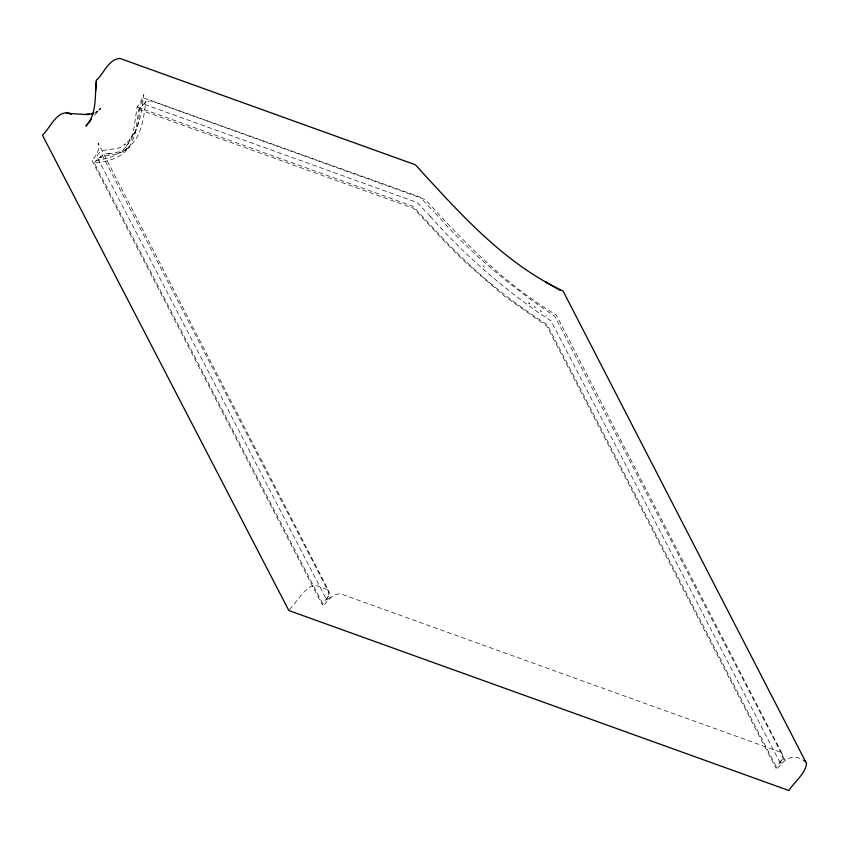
<?xml version="1.0" encoding="UTF-8"?>
<svg xmlns="http://www.w3.org/2000/svg" width="849" height="849" viewBox="0 0 849 849"><rect width="100%" height="100%" fill="white"/><g stroke="black" fill="none" stroke-linecap="round" stroke-linejoin="round"><path stroke-width="0.64" stroke-dasharray="4.25 3.18" d="M126.204 146.06C138.769 131.775 141.709 112.768 143.842 94.61L140.287 102.559L137.113 106.985L133.866 129.112A216.803 84.338 38.4 0 1 129.993 140.096C123.508 155.25 106.985 159.538 92.106 160.843L322.28 604.891L327.587 596.985L328.966 591.594L328.192 589.832L98.144 143.099C100.585 149.604 95.735 155.876 92.106 160.843M781.887 753.169L556.244 314.905C506.025 284.956 464.371 242.772 425.402 199.632L151.133 100.84C145.731 100.904 142.133 105.732 138.865 109.404L135.575 131.266A218.331 84.932 38.4 0 1 131.712 142.154C125.312 157.107 109.097 161.607 94.377 163.104L323.628 605.379C328.16 600.37 333.561 592.549 341.298 594.067L780.125 752.044L781.887 753.169L782.672 754.92L782.47 757.297L780.104 762.773L781.229 763.177L783.372 761.394L784.38 759.208L554.811 316.316C513.242 288.363 473.19 255.729 440.461 218.809L433.743 211.581M326.409 599.447L328.478 596.168L329.55 595.478L330.686 595.881L329.667 598.067L326.727 599.956L96.828 156.556C100.755 145.529 118.255 152.64 125.45 143.895L124.357 144.797L129.175 140.361L135.023 131.924L134.312 133.293C141.04 122.659 137.368 108.258 143.566 97.964L419.756 196.862L433.924 211.783M133.93 134.057L135.288 131.712M781.112 760.587L775.975 768.218L546.724 325.942L504.189 295.972L465.56 262.341A218.267 84.911 38.4 0 1 446.043 243.037L413.378 208.217L138.865 109.404M94.483 115.337L100.352 108.439L97.688 111.155L100.989 108.481L95.895 112.142M289.615 609.54L303.273 592.644L309.62 587.084L315.053 585.11L328.192 589.832M94.377 163.104C98.251 158.487 103.238 152.544 110.009 153.818L107.42 154.104L121.64 151.398L127.881 148.755L124.899 150.273L130.184 146.304L125.801 150.687M781.133 760.577L783.256 758.804L784.38 759.208M545.811 316.083L546.416 315.499M94.833 112.8L97.868 111.41L94.377 112.991M137.113 106.985L412.858 206.254L445.778 241.392A216.792 84.338 38.4 0 0 465.443 260.855C490.34 284.999 518.049 305.905 547.159 324.658L777.323 768.706C784.264 759.377 792.616 752.851 804.003 760.64M482.964 265.705L484.461 267.064M430.284 216.368C465.719 256.515 506.535 291.557 551.139 321.06L780.104 762.773M430.475 216.559L417.124 202.497L142.961 103.801L145.232 102.814L145.954 101.402C143.417 118.117 142.006 137.527 127.053 148.437C119.794 155.961 108.523 153.743 99.874 157.882L101.689 155.59L101.721 154.168L330.686 595.881M528.715 302.891L529.373 303.645L528.715 302.891M535.22 307.317L534.456 306.807L535.22 307.317M541.238 311.371L540.473 310.861L541.238 311.371"/><path stroke-width="1.27" d="M71.422 114.233C57.732 107.483 50.165 128.39 42.45 135.193L288.84 610.527L788.944 790.557C794.399 781.6 805.032 774.49 806.55 763.516L563.099 291.048C503.553 263.116 458.916 212.335 415.373 164.78L119.996 58.443C108.385 59.175 103.981 73.534 96.436 80.273C94.557 95.735 97.306 113.639 85.919 126.13L91.374 119.263M95.64 90.949L96.436 80.273M93.379 113.458L91.374 114.382L93.677 113.331M93.422 113.257L86.28 114.498L88.954 114.413L84.391 114.445L70.212 113.522L66.36 112.524L71.327 114.297M547.085 282.844L545.26 281.815L560.011 290.22M804.003 760.64L805.765 761.765"/></g></svg>
